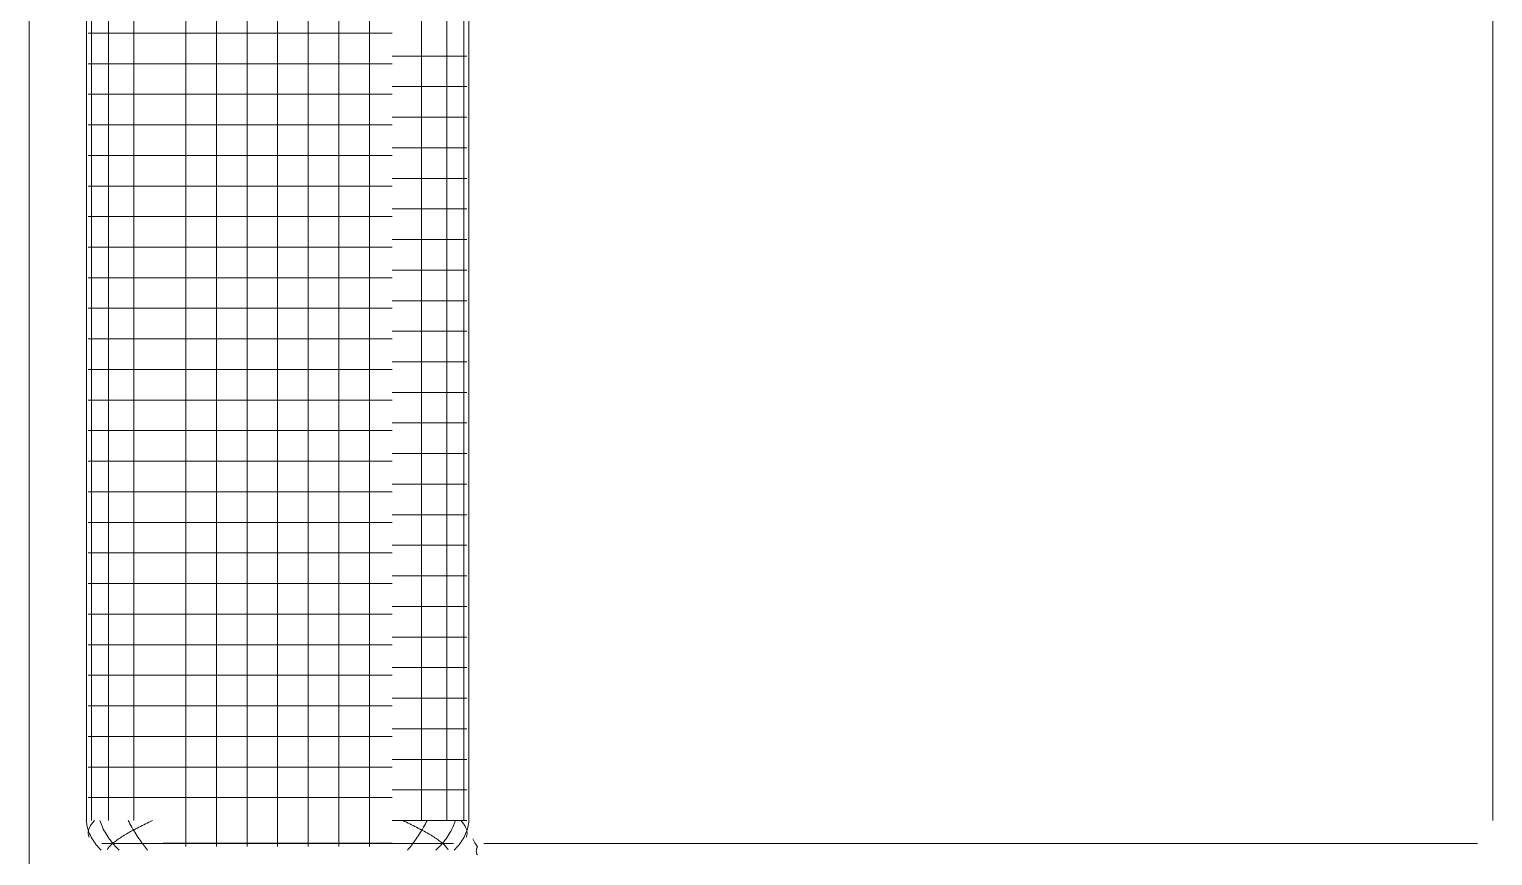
# Model space of a CAD drawing. Header units: millimetres. Extents: x 586.5 to 618.3, y 239.1 to 272.6.
# Drawn here: x 594.072 to 595.03, y 270.262 to 270.803 of the extents above; entities that cross this region are included whole.
import ezdxf

# ---------------------------------------------------------------- set-up
doc = ezdxf.new("R2010")
doc.units = ezdxf.units.MM
doc.header["$LTSCALE"] = 75
doc.layers.add('A Arquitetura LRZ', color=252, linetype='Continuous', lineweight=9)
doc.layers.add('A Mobiliário LRZ', color=253, linetype='Continuous', lineweight=9)

msp = doc.modelspace()

# ---------------------------------------------------------------- linework, layer by layer
at = {"layer": 'A Arquitetura LRZ'}
msp.add_line((594.07204, 263.6104), (594.07204, 271.4104), dxfattribs=at)
at = {"layer": 'A Mobiliário LRZ'}
for p, q in [((594.10954, 271.0354), (594.10954, 270.2854)), ((594.11267, 271.0354), (594.11267, 270.2854)), ((594.12378, 271.0354), (594.12378, 270.2854)), ((594.14053, 271.0354), (594.14053, 270.2854)), ((594.17454, 271.0354), (594.17454, 270.2854)), ((594.19454, 271.0354), (594.19454, 270.2854)), ((594.21454, 271.0354), (594.21454, 270.2854)), ((594.23454, 271.0354), (594.23454, 270.2854)), ((594.25454, 271.0354), (594.25454, 270.2854)), ((594.27454, 271.0354), (594.27454, 270.2854)), ((594.29454, 271.0354), (594.29454, 270.2854)), ((594.32856, 270.2854), (594.32856, 271.0354)), ((594.34531, 270.2854), (594.34531, 271.0354)), ((594.35642, 270.2854), (594.35642, 271.0354)), ((594.35954, 270.2854), (594.35954, 271.0354)), ((595.02954, 270.2854), (595.02954, 271.0354)), ((594.11068, 270.8004), (594.11574, 270.8004)), ((594.11574, 270.8004), (594.12378, 270.8004)), ((594.12378, 270.8004), (594.13425, 270.8004)), ((594.13425, 270.8004), (594.14645, 270.8004)), ((594.14645, 270.8004), (594.15954, 270.8004)), ((594.15954, 270.8004), (594.30954, 270.8004)), ((594.32264, 270.7854), (594.30954, 270.7854)), ((594.33483, 270.7854), (594.32264, 270.7854)), ((594.34531, 270.7854), (594.33483, 270.7854)), ((594.35335, 270.7854), (594.34531, 270.7854)), ((594.3584, 270.7854), (594.35335, 270.7854)), ((594.11068, 270.7804), (594.11574, 270.7804)), ((594.11574, 270.7804), (594.12378, 270.7804)), ((594.12378, 270.7804), (594.13425, 270.7804)), ((594.13425, 270.7804), (594.14645, 270.7804)), ((594.14645, 270.7804), (594.15954, 270.7804)), ((594.15954, 270.7804), (594.30954, 270.7804)), ((594.32264, 270.7654), (594.30954, 270.7654)), ((594.33483, 270.7654), (594.32264, 270.7654)), ((594.34531, 270.7654), (594.33483, 270.7654)), ((594.35335, 270.7654), (594.34531, 270.7654)), ((594.3584, 270.7654), (594.35335, 270.7654)), ((594.11068, 270.7604), (594.11574, 270.7604)), ((594.11574, 270.7604), (594.12378, 270.7604)), ((594.12378, 270.7604), (594.13425, 270.7604)), ((594.13425, 270.7604), (594.14645, 270.7604)), ((594.14645, 270.7604), (594.15954, 270.7604)), ((594.15954, 270.7604), (594.30954, 270.7604)), ((594.32264, 270.7454), (594.30954, 270.7454)), ((594.33483, 270.7454), (594.32264, 270.7454)), ((594.34531, 270.7454), (594.33483, 270.7454)), ((594.35335, 270.7454), (594.34531, 270.7454)), ((594.3584, 270.7454), (594.35335, 270.7454)), ((594.11068, 270.7404), (594.11574, 270.7404)), ((594.11574, 270.7404), (594.12378, 270.7404)), ((594.12378, 270.7404), (594.13425, 270.7404)), ((594.13425, 270.7404), (594.14645, 270.7404)), ((594.14645, 270.7404), (594.15954, 270.7404)), ((594.15954, 270.7404), (594.30954, 270.7404)), ((594.32264, 270.7254), (594.30954, 270.7254)), ((594.33483, 270.7254), (594.32264, 270.7254)), ((594.34531, 270.7254), (594.33483, 270.7254)), ((594.35335, 270.7254), (594.34531, 270.7254)), ((594.3584, 270.7254), (594.35335, 270.7254)), ((594.11068, 270.7204), (594.11574, 270.7204)), ((594.11574, 270.7204), (594.12378, 270.7204)), ((594.12378, 270.7204), (594.13425, 270.7204)), ((594.13425, 270.7204), (594.14645, 270.7204)), ((594.14645, 270.7204), (594.15954, 270.7204)), ((594.15954, 270.7204), (594.30954, 270.7204)), ((594.32264, 270.7054), (594.30954, 270.7054)), ((594.33483, 270.7054), (594.32264, 270.7054)), ((594.34531, 270.7054), (594.33483, 270.7054)), ((594.35335, 270.7054), (594.34531, 270.7054)), ((594.3584, 270.7054), (594.35335, 270.7054)), ((594.11068, 270.7004), (594.11574, 270.7004)), ((594.11574, 270.7004), (594.12378, 270.7004)), ((594.12378, 270.7004), (594.13425, 270.7004)), ((594.13425, 270.7004), (594.14645, 270.7004)), ((594.14645, 270.7004), (594.15954, 270.7004)), ((594.15954, 270.7004), (594.30954, 270.7004)), ((594.32264, 270.6854), (594.30954, 270.6854)), ((594.33483, 270.6854), (594.32264, 270.6854)), ((594.34531, 270.6854), (594.33483, 270.6854)), ((594.35335, 270.6854), (594.34531, 270.6854)), ((594.3584, 270.6854), (594.35335, 270.6854)), ((594.11068, 270.6804), (594.11574, 270.6804)), ((594.11574, 270.6804), (594.12378, 270.6804)), ((594.12378, 270.6804), (594.13425, 270.6804)), ((594.13425, 270.6804), (594.14645, 270.6804)), ((594.14645, 270.6804), (594.15954, 270.6804)), ((594.15954, 270.6804), (594.30954, 270.6804)), ((594.11068, 270.6604), (594.11574, 270.6604)), ((594.11574, 270.6604), (594.12378, 270.6604)), ((594.12378, 270.6604), (594.13425, 270.6604)), ((594.13425, 270.6604), (594.14645, 270.6604)), ((594.14645, 270.6604), (594.15954, 270.6604)), ((594.15954, 270.6604), (594.30954, 270.6604)), ((594.32264, 270.6654), (594.30954, 270.6654)), ((594.33483, 270.6654), (594.32264, 270.6654)), ((594.34531, 270.6654), (594.33483, 270.6654)), ((594.35335, 270.6654), (594.34531, 270.6654)), ((594.3584, 270.6654), (594.35335, 270.6654)), ((594.11068, 270.6404), (594.11574, 270.6404)), ((594.11574, 270.6404), (594.12378, 270.6404)), ((594.12378, 270.6404), (594.13425, 270.6404)), ((594.13425, 270.6404), (594.14645, 270.6404)), ((594.14645, 270.6404), (594.15954, 270.6404)), ((594.15954, 270.6404), (594.30954, 270.6404)), ((594.32264, 270.6454), (594.30954, 270.6454)), ((594.33483, 270.6454), (594.32264, 270.6454)), ((594.34531, 270.6454), (594.33483, 270.6454)), ((594.35335, 270.6454), (594.34531, 270.6454)), ((594.3584, 270.6454), (594.35335, 270.6454)), ((594.11068, 270.6204), (594.11574, 270.6204)), ((594.11574, 270.6204), (594.12378, 270.6204)), ((594.12378, 270.6204), (594.13425, 270.6204)), ((594.13425, 270.6204), (594.14645, 270.6204)), ((594.14645, 270.6204), (594.15954, 270.6204)), ((594.15954, 270.6204), (594.30954, 270.6204)), ((594.32264, 270.6254), (594.30954, 270.6254)), ((594.33483, 270.6254), (594.32264, 270.6254)), ((594.34531, 270.6254), (594.33483, 270.6254)), ((594.35335, 270.6254), (594.34531, 270.6254)), ((594.3584, 270.6254), (594.35335, 270.6254)), ((594.11068, 270.6004), (594.11574, 270.6004)), ((594.11574, 270.6004), (594.12378, 270.6004)), ((594.12378, 270.6004), (594.13425, 270.6004)), ((594.13425, 270.6004), (594.14645, 270.6004)), ((594.14645, 270.6004), (594.15954, 270.6004)), ((594.15954, 270.6004), (594.30954, 270.6004)), ((594.32264, 270.6054), (594.30954, 270.6054)), ((594.33483, 270.6054), (594.32264, 270.6054)), ((594.34531, 270.6054), (594.33483, 270.6054)), ((594.35335, 270.6054), (594.34531, 270.6054)), ((594.3584, 270.6054), (594.35335, 270.6054)), ((594.11068, 270.5804), (594.11574, 270.5804)), ((594.11574, 270.5804), (594.12378, 270.5804)), ((594.12378, 270.5804), (594.13425, 270.5804)), ((594.13425, 270.5804), (594.14645, 270.5804)), ((594.14645, 270.5804), (594.15954, 270.5804)), ((594.15954, 270.5804), (594.30954, 270.5804)), ((594.32264, 270.5854), (594.30954, 270.5854)), ((594.33483, 270.5854), (594.32264, 270.5854)), ((594.34531, 270.5854), (594.33483, 270.5854)), ((594.35335, 270.5854), (594.34531, 270.5854)), ((594.3584, 270.5854), (594.35335, 270.5854)), ((594.32264, 270.5654), (594.30954, 270.5654)), ((594.33483, 270.5654), (594.32264, 270.5654)), ((594.34531, 270.5654), (594.33483, 270.5654)), ((594.35335, 270.5654), (594.34531, 270.5654)), ((594.3584, 270.5654), (594.35335, 270.5654)), ((594.11068, 270.5604), (594.11574, 270.5604)), ((594.11574, 270.5604), (594.12378, 270.5604)), ((594.12378, 270.5604), (594.13425, 270.5604)), ((594.13425, 270.5604), (594.14645, 270.5604)), ((594.14645, 270.5604), (594.15954, 270.5604)), ((594.15954, 270.5604), (594.30954, 270.5604)), ((594.32264, 270.5454), (594.30954, 270.5454)), ((594.33483, 270.5454), (594.32264, 270.5454)), ((594.34531, 270.5454), (594.33483, 270.5454)), ((594.35335, 270.5454), (594.34531, 270.5454)), ((594.3584, 270.5454), (594.35335, 270.5454)), ((594.11068, 270.5404), (594.11574, 270.5404)), ((594.11574, 270.5404), (594.12378, 270.5404)), ((594.12378, 270.5404), (594.13425, 270.5404)), ((594.13425, 270.5404), (594.14645, 270.5404)), ((594.14645, 270.5404), (594.15954, 270.5404)), ((594.15954, 270.5404), (594.30954, 270.5404)), ((594.32264, 270.5254), (594.30954, 270.5254)), ((594.33483, 270.5254), (594.32264, 270.5254)), ((594.34531, 270.5254), (594.33483, 270.5254)), ((594.35335, 270.5254), (594.34531, 270.5254)), ((594.3584, 270.5254), (594.35335, 270.5254)), ((594.11068, 270.5204), (594.11574, 270.5204)), ((594.11574, 270.5204), (594.12378, 270.5204)), ((594.12378, 270.5204), (594.13425, 270.5204)), ((594.13425, 270.5204), (594.14645, 270.5204)), ((594.14645, 270.5204), (594.15954, 270.5204)), ((594.15954, 270.5204), (594.30954, 270.5204)), ((594.32264, 270.5054), (594.30954, 270.5054)), ((594.33483, 270.5054), (594.32264, 270.5054)), ((594.34531, 270.5054), (594.33483, 270.5054)), ((594.35335, 270.5054), (594.34531, 270.5054)), ((594.3584, 270.5054), (594.35335, 270.5054)), ((594.11068, 270.5004), (594.11574, 270.5004)), ((594.11574, 270.5004), (594.12378, 270.5004)), ((594.12378, 270.5004), (594.13425, 270.5004)), ((594.13425, 270.5004), (594.14645, 270.5004)), ((594.14645, 270.5004), (594.15954, 270.5004)), ((594.15954, 270.5004), (594.30954, 270.5004)), ((594.32264, 270.4854), (594.30954, 270.4854)), ((594.33483, 270.4854), (594.32264, 270.4854)), ((594.34531, 270.4854), (594.33483, 270.4854)), ((594.35335, 270.4854), (594.34531, 270.4854)), ((594.3584, 270.4854), (594.35335, 270.4854)), ((594.11068, 270.4804), (594.11574, 270.4804)), ((594.11574, 270.4804), (594.12378, 270.4804)), ((594.12378, 270.4804), (594.13425, 270.4804)), ((594.13425, 270.4804), (594.14645, 270.4804)), ((594.14645, 270.4804), (594.15954, 270.4804)), ((594.15954, 270.4804), (594.30954, 270.4804)), ((594.32264, 270.4654), (594.30954, 270.4654)), ((594.33483, 270.4654), (594.32264, 270.4654)), ((594.34531, 270.4654), (594.33483, 270.4654)), ((594.35335, 270.4654), (594.34531, 270.4654)), ((594.3584, 270.4654), (594.35335, 270.4654)), ((594.11068, 270.4604), (594.11574, 270.4604)), ((594.11574, 270.4604), (594.12378, 270.4604)), ((594.12378, 270.4604), (594.13425, 270.4604)), ((594.13425, 270.4604), (594.14645, 270.4604)), ((594.14645, 270.4604), (594.15954, 270.4604)), ((594.15954, 270.4604), (594.30954, 270.4604)), ((594.11068, 270.4404), (594.11574, 270.4404)), ((594.11574, 270.4404), (594.12378, 270.4404)), ((594.12378, 270.4404), (594.13425, 270.4404)), ((594.13425, 270.4404), (594.14645, 270.4404)), ((594.14645, 270.4404), (594.15954, 270.4404)), ((594.15954, 270.4404), (594.30954, 270.4404)), ((594.32264, 270.4454), (594.30954, 270.4454)), ((594.33483, 270.4454), (594.32264, 270.4454)), ((594.34531, 270.4454), (594.33483, 270.4454)), ((594.35335, 270.4454), (594.34531, 270.4454)), ((594.3584, 270.4454), (594.35335, 270.4454)), ((594.11068, 270.4204), (594.11574, 270.4204)), ((594.11574, 270.4204), (594.12378, 270.4204)), ((594.12378, 270.4204), (594.13425, 270.4204)), ((594.13425, 270.4204), (594.14645, 270.4204)), ((594.14645, 270.4204), (594.15954, 270.4204)), ((594.15954, 270.4204), (594.30954, 270.4204)), ((594.32264, 270.4254), (594.30954, 270.4254)), ((594.33483, 270.4254), (594.32264, 270.4254)), ((594.34531, 270.4254), (594.33483, 270.4254)), ((594.35335, 270.4254), (594.34531, 270.4254)), ((594.3584, 270.4254), (594.35335, 270.4254)), ((594.11068, 270.4004), (594.11574, 270.4004)), ((594.11574, 270.4004), (594.12378, 270.4004)), ((594.12378, 270.4004), (594.13425, 270.4004)), ((594.13425, 270.4004), (594.14645, 270.4004)), ((594.14645, 270.4004), (594.15954, 270.4004)), ((594.15954, 270.4004), (594.30954, 270.4004)), ((594.32264, 270.4054), (594.30954, 270.4054)), ((594.33483, 270.4054), (594.32264, 270.4054)), ((594.34531, 270.4054), (594.33483, 270.4054)), ((594.35335, 270.4054), (594.34531, 270.4054)), ((594.3584, 270.4054), (594.35335, 270.4054)), ((594.11068, 270.3804), (594.11574, 270.3804)), ((594.11574, 270.3804), (594.12378, 270.3804)), ((594.12378, 270.3804), (594.13425, 270.3804)), ((594.13425, 270.3804), (594.14645, 270.3804)), ((594.14645, 270.3804), (594.15954, 270.3804)), ((594.15954, 270.3804), (594.30954, 270.3804)), ((594.32264, 270.3854), (594.30954, 270.3854)), ((594.33483, 270.3854), (594.32264, 270.3854)), ((594.34531, 270.3854), (594.33483, 270.3854)), ((594.35335, 270.3854), (594.34531, 270.3854)), ((594.3584, 270.3854), (594.35335, 270.3854)), ((594.11068, 270.3604), (594.11574, 270.3604)), ((594.11574, 270.3604), (594.12378, 270.3604)), ((594.12378, 270.3604), (594.13425, 270.3604)), ((594.13425, 270.3604), (594.14645, 270.3604)), ((594.14645, 270.3604), (594.15954, 270.3604)), ((594.15954, 270.3604), (594.30954, 270.3604)), ((594.32264, 270.3654), (594.30954, 270.3654)), ((594.33483, 270.3654), (594.32264, 270.3654)), ((594.34531, 270.3654), (594.33483, 270.3654)), ((594.35335, 270.3654), (594.34531, 270.3654)), ((594.3584, 270.3654), (594.35335, 270.3654)), ((594.32264, 270.3454), (594.30954, 270.3454)), ((594.33483, 270.3454), (594.32264, 270.3454)), ((594.34531, 270.3454), (594.33483, 270.3454)), ((594.35335, 270.3454), (594.34531, 270.3454)), ((594.3584, 270.3454), (594.35335, 270.3454)), ((594.11068, 270.3404), (594.11574, 270.3404)), ((594.11574, 270.3404), (594.12378, 270.3404)), ((594.12378, 270.3404), (594.13425, 270.3404)), ((594.13425, 270.3404), (594.14645, 270.3404)), ((594.14645, 270.3404), (594.15954, 270.3404)), ((594.15954, 270.3404), (594.30954, 270.3404)), ((594.32264, 270.3254), (594.30954, 270.3254)), ((594.33483, 270.3254), (594.32264, 270.3254)), ((594.34531, 270.3254), (594.33483, 270.3254)), ((594.35335, 270.3254), (594.34531, 270.3254)), ((594.3584, 270.3254), (594.35335, 270.3254)), ((594.11068, 270.3204), (594.11574, 270.3204)), ((594.11574, 270.3204), (594.12378, 270.3204)), ((594.12378, 270.3204), (594.13425, 270.3204)), ((594.13425, 270.3204), (594.14645, 270.3204)), ((594.14645, 270.3204), (594.15954, 270.3204)), ((594.15954, 270.3204), (594.30954, 270.3204)), ((594.32264, 270.3054), (594.30954, 270.3054)), ((594.33483, 270.3054), (594.32264, 270.3054)), ((594.34531, 270.3054), (594.33483, 270.3054)), ((594.35335, 270.3054), (594.34531, 270.3054)), ((594.3584, 270.3054), (594.35335, 270.3054)), ((594.11068, 270.3004), (594.11574, 270.3004)), ((594.11574, 270.3004), (594.12378, 270.3004)), ((594.12378, 270.3004), (594.13425, 270.3004)), ((594.13425, 270.3004), (594.14645, 270.3004)), ((594.14645, 270.3004), (594.15954, 270.3004)), ((594.15954, 270.3004), (594.30954, 270.3004)), ((594.10935, 270.2854), (594.10946, 270.28429)), ((594.10946, 270.28429), (594.10961, 270.28317)), ((594.10961, 270.28317), (594.10981, 270.28206)), ((594.11254, 270.28276), (594.11291, 270.28329)), ((594.11291, 270.28329), (594.11332, 270.28382)), ((594.11332, 270.28382), (594.11375, 270.28435)), ((594.11375, 270.28435), (594.11422, 270.28488)), ((594.11422, 270.28488), (594.11472, 270.2854)), ((594.1182, 270.2854), (594.11858, 270.28429)), ((594.11858, 270.28429), (594.119, 270.28317)), ((594.119, 270.28317), (594.11945, 270.28206)), ((594.13675, 270.2854), (594.13731, 270.28429)), ((594.13731, 270.28429), (594.1379, 270.28317)), ((594.1379, 270.28317), (594.13851, 270.28206)), ((594.14699, 270.28267), (594.14809, 270.28321)), ((594.14809, 270.28321), (594.1492, 270.28376)), ((594.1492, 270.28376), (594.15033, 270.28431)), ((594.15033, 270.28431), (594.15146, 270.28486)), ((594.15146, 270.28486), (594.15259, 270.2854)), ((594.17454, 270.27521), (594.17454, 270.2854)), ((594.19454, 270.27521), (594.19454, 270.2854)), ((594.21454, 270.27521), (594.21454, 270.2854)), ((594.23454, 270.27521), (594.23454, 270.2854)), ((594.25454, 270.27521), (594.25454, 270.2854)), ((594.27454, 270.27521), (594.27454, 270.2854)), ((594.29454, 270.27521), (594.29454, 270.2854)), ((594.32264, 270.2854), (594.30954, 270.2854)), ((594.31763, 270.28486), (594.3165, 270.2854)), ((594.31876, 270.28431), (594.31763, 270.28486)), ((594.31988, 270.28376), (594.31876, 270.28431)), ((594.321, 270.28321), (594.31988, 270.28376)), ((594.3221, 270.28267), (594.321, 270.28321)), ((594.33483, 270.2854), (594.32264, 270.2854)), ((594.33058, 270.28206), (594.33119, 270.28317)), ((594.33119, 270.28317), (594.33177, 270.28429)), ((594.33177, 270.28429), (594.33234, 270.2854)), ((594.34531, 270.2854), (594.33483, 270.2854)), ((594.35335, 270.2854), (594.34531, 270.2854)), ((594.34963, 270.28206), (594.35009, 270.28317)), ((594.35009, 270.28317), (594.35051, 270.28429)), ((594.35051, 270.28429), (594.35089, 270.2854)), ((594.3584, 270.2854), (594.35335, 270.2854)), ((594.35487, 270.28488), (594.35437, 270.2854)), ((594.35533, 270.28435), (594.35487, 270.28488)), ((594.35577, 270.28382), (594.35533, 270.28435)), ((594.35618, 270.28329), (594.35577, 270.28382)), ((594.35655, 270.28276), (594.35618, 270.28329)), ((594.35928, 270.28206), (594.35948, 270.28317)), ((594.35948, 270.28317), (594.35963, 270.28429)), ((594.35963, 270.28429), (594.35973, 270.2854)), ((594.10981, 270.28206), (594.11006, 270.28096)), ((594.11006, 270.28096), (594.11036, 270.27986)), ((594.11036, 270.27986), (594.11071, 270.27877)), ((594.11061, 270.27707), (594.11062, 270.27758)), ((594.11064, 270.27656), (594.11061, 270.27707)), ((594.11062, 270.27758), (594.11066, 270.27809)), ((594.1107, 270.27606), (594.11064, 270.27656)), ((594.11066, 270.27809), (594.11074, 270.2786)), ((594.11079, 270.27556), (594.1107, 270.27606)), ((594.11071, 270.27877), (594.1111, 270.27769)), ((594.11074, 270.2786), (594.11085, 270.27911)), ((594.11092, 270.27507), (594.11079, 270.27556)), ((594.11085, 270.27911), (594.11099, 270.27963)), ((594.11108, 270.27458), (594.11092, 270.27507)), ((594.11099, 270.27963), (594.11116, 270.28015)), ((594.1111, 270.27769), (594.11154, 270.27662)), ((594.11116, 270.28015), (594.11137, 270.28067)), ((594.11137, 270.28067), (594.11161, 270.28119)), ((594.11154, 270.27662), (594.11203, 270.27556)), ((594.11161, 270.28119), (594.11189, 270.28171)), ((594.11189, 270.28171), (594.1122, 270.28224)), ((594.11203, 270.27556), (594.11256, 270.27452)), ((594.1122, 270.28224), (594.11254, 270.28276)), ((594.11256, 270.27452), (594.11313, 270.27349)), ((594.11945, 270.28206), (594.11995, 270.28096)), ((594.11995, 270.28096), (594.12048, 270.27986)), ((594.12048, 270.27986), (594.12105, 270.27877)), ((594.12105, 270.27877), (594.12165, 270.27769)), ((594.12165, 270.27769), (594.12228, 270.27662)), ((594.12228, 270.27662), (594.12295, 270.27556)), ((594.12295, 270.27556), (594.12364, 270.27452)), ((594.12364, 270.27452), (594.12437, 270.27349)), ((594.13017, 270.27319), (594.1309, 270.27369)), ((594.1309, 270.27369), (594.13166, 270.27419)), ((594.13166, 270.27419), (594.13245, 270.2747)), ((594.13245, 270.2747), (594.13327, 270.27521)), ((594.13327, 270.27521), (594.13411, 270.27572)), ((594.13411, 270.27572), (594.13497, 270.27624)), ((594.13497, 270.27624), (594.13587, 270.27676)), ((594.13587, 270.27676), (594.13678, 270.27729)), ((594.13678, 270.27729), (594.13772, 270.27782)), ((594.13772, 270.27782), (594.13868, 270.27835)), ((594.13851, 270.28206), (594.13913, 270.28096)), ((594.13868, 270.27835), (594.13965, 270.27888)), ((594.13913, 270.28096), (594.13977, 270.27986)), ((594.13965, 270.27888), (594.14065, 270.27942)), ((594.13977, 270.27986), (594.14042, 270.27877)), ((594.14042, 270.27877), (594.14109, 270.27769)), ((594.14065, 270.27942), (594.14167, 270.27995)), ((594.14109, 270.27769), (594.14177, 270.27662)), ((594.14167, 270.27995), (594.1427, 270.28049)), ((594.14177, 270.27662), (594.14246, 270.27556)), ((594.14246, 270.27556), (594.14316, 270.27452)), ((594.1427, 270.28049), (594.14375, 270.28103)), ((594.14316, 270.27452), (594.14386, 270.27349)), ((594.14375, 270.28103), (594.14482, 270.28158)), ((594.14482, 270.28158), (594.1459, 270.28212)), ((594.1459, 270.28212), (594.14699, 270.28267)), ((594.17454, 270.26835), (594.17454, 270.27521)), ((594.19454, 270.26835), (594.19454, 270.27521)), ((594.21454, 270.26835), (594.21454, 270.27521)), ((594.23454, 270.26835), (594.23454, 270.27521)), ((594.25454, 270.26835), (594.25454, 270.27521)), ((594.27454, 270.26835), (594.27454, 270.27521)), ((594.29454, 270.26835), (594.29454, 270.27521)), ((594.32319, 270.28212), (594.3221, 270.28267)), ((594.32427, 270.28158), (594.32319, 270.28212)), ((594.32533, 270.28103), (594.32427, 270.28158)), ((594.32523, 270.27349), (594.32593, 270.27452)), ((594.32638, 270.28049), (594.32533, 270.28103)), ((594.32593, 270.27452), (594.32663, 270.27556)), ((594.32742, 270.27995), (594.32638, 270.28049)), ((594.32663, 270.27556), (594.32732, 270.27662)), ((594.32732, 270.27662), (594.328, 270.27769)), ((594.32843, 270.27942), (594.32742, 270.27995)), ((594.328, 270.27769), (594.32866, 270.27877)), ((594.32943, 270.27888), (594.32843, 270.27942)), ((594.32866, 270.27877), (594.32932, 270.27986)), ((594.32932, 270.27986), (594.32996, 270.28096)), ((594.33041, 270.27835), (594.32943, 270.27888)), ((594.32996, 270.28096), (594.33058, 270.28206)), ((594.33137, 270.27782), (594.33041, 270.27835)), ((594.33231, 270.27729), (594.33137, 270.27782)), ((594.33322, 270.27676), (594.33231, 270.27729)), ((594.33411, 270.27624), (594.33322, 270.27676)), ((594.33498, 270.27572), (594.33411, 270.27624)), ((594.33582, 270.27521), (594.33498, 270.27572)), ((594.33663, 270.2747), (594.33582, 270.27521)), ((594.33742, 270.27419), (594.33663, 270.2747)), ((594.33818, 270.27369), (594.33742, 270.27419)), ((594.33891, 270.27319), (594.33818, 270.27369)), ((594.34472, 270.27349), (594.34544, 270.27452)), ((594.34544, 270.27452), (594.34614, 270.27556)), ((594.34614, 270.27556), (594.3468, 270.27662)), ((594.3468, 270.27662), (594.34744, 270.27769)), ((594.34744, 270.27769), (594.34804, 270.27877)), ((594.34804, 270.27877), (594.34861, 270.27986)), ((594.34861, 270.27986), (594.34914, 270.28096)), ((594.34914, 270.28096), (594.34963, 270.28206)), ((594.35595, 270.27349), (594.35653, 270.27452)), ((594.35653, 270.27452), (594.35706, 270.27556)), ((594.35689, 270.28224), (594.35655, 270.28276)), ((594.3572, 270.28171), (594.35689, 270.28224)), ((594.35706, 270.27556), (594.35754, 270.27662)), ((594.35747, 270.28119), (594.3572, 270.28171)), ((594.35772, 270.28067), (594.35747, 270.28119)), ((594.35754, 270.27662), (594.35798, 270.27769)), ((594.35792, 270.28015), (594.35772, 270.28067)), ((594.3581, 270.27963), (594.35792, 270.28015)), ((594.35798, 270.27769), (594.35838, 270.27877)), ((594.35801, 270.27458), (594.35817, 270.27507)), ((594.35824, 270.27911), (594.3581, 270.27963)), ((594.35817, 270.27507), (594.35829, 270.27556)), ((594.35835, 270.2786), (594.35824, 270.27911)), ((594.35829, 270.27556), (594.35839, 270.27606)), ((594.35842, 270.27809), (594.35835, 270.2786)), ((594.35838, 270.27877), (594.35873, 270.27986)), ((594.35839, 270.27606), (594.35845, 270.27656)), ((594.35847, 270.27758), (594.35842, 270.27809)), ((594.35845, 270.27656), (594.35847, 270.27707)), ((594.35847, 270.27707), (594.35847, 270.27758)), ((594.35873, 270.27986), (594.35903, 270.28096)), ((594.35903, 270.28096), (594.35928, 270.28206)), ((594.11313, 270.27349), (594.11375, 270.27248)), ((594.11375, 270.27248), (594.11441, 270.27149)), ((594.11441, 270.27149), (594.1151, 270.27053)), ((594.1151, 270.27053), (594.11584, 270.26958)), ((594.11584, 270.26958), (594.11661, 270.26866)), ((594.11661, 270.26866), (594.11741, 270.26776)), ((594.11741, 270.26776), (594.11825, 270.26689)), ((594.11825, 270.26689), (594.11912, 270.26605)), ((594.11955, 270.2704), (594.11954, 270.2704)), ((594.1196, 270.2704), (594.11955, 270.2704)), ((594.11971, 270.2704), (594.1196, 270.2704)), ((594.11989, 270.2704), (594.11971, 270.2704)), ((594.12013, 270.2704), (594.11989, 270.2704)), ((594.12043, 270.2704), (594.12013, 270.2704)), ((594.12079, 270.2704), (594.12043, 270.2704)), ((594.12122, 270.2704), (594.12079, 270.2704)), ((594.12171, 270.2704), (594.12122, 270.2704)), ((594.12226, 270.2704), (594.12171, 270.2704)), ((594.12287, 270.2704), (594.12226, 270.2704)), ((594.12354, 270.2704), (594.12287, 270.2704)), ((594.123, 270.26633), (594.12324, 270.26674)), ((594.12324, 270.26674), (594.12352, 270.26716)), ((594.12352, 270.26716), (594.12383, 270.26759)), ((594.12427, 270.2704), (594.12354, 270.2704)), ((594.12383, 270.26759), (594.12418, 270.26803)), ((594.12418, 270.26803), (594.12456, 270.26847)), ((594.12505, 270.2704), (594.12427, 270.2704)), ((594.12437, 270.27349), (594.12512, 270.27248)), ((594.12456, 270.26847), (594.12498, 270.26892)), ((594.12498, 270.26892), (594.12542, 270.26937)), ((594.12588, 270.2704), (594.12505, 270.2704)), ((594.12512, 270.27248), (594.12589, 270.27149)), ((594.12542, 270.26937), (594.12591, 270.26983)), ((594.12678, 270.2704), (594.12588, 270.2704)), ((594.12589, 270.27149), (594.12669, 270.27053)), ((594.12591, 270.26983), (594.12642, 270.27029)), ((594.12642, 270.27029), (594.12697, 270.27076)), ((594.12669, 270.27053), (594.12751, 270.26958)), ((594.12772, 270.2704), (594.12678, 270.2704)), ((594.12697, 270.27076), (594.12755, 270.27124)), ((594.12751, 270.26958), (594.12835, 270.26866)), ((594.12755, 270.27124), (594.12816, 270.27172)), ((594.12871, 270.2704), (594.12772, 270.2704)), ((594.12816, 270.27172), (594.1288, 270.2722)), ((594.12835, 270.26866), (594.1292, 270.26776)), ((594.12976, 270.2704), (594.12871, 270.2704)), ((594.1288, 270.2722), (594.12947, 270.27269)), ((594.1292, 270.26776), (594.13007, 270.26689)), ((594.12947, 270.27269), (594.13017, 270.27319)), ((594.13085, 270.2704), (594.12976, 270.2704)), ((594.13007, 270.26689), (594.13096, 270.26605)), ((594.13199, 270.2704), (594.13085, 270.2704)), ((594.13317, 270.2704), (594.13199, 270.2704)), ((594.13439, 270.2704), (594.13317, 270.2704)), ((594.13566, 270.2704), (594.13439, 270.2704)), ((594.13696, 270.2704), (594.13566, 270.2704)), ((594.1383, 270.2704), (594.13696, 270.2704)), ((594.13967, 270.2704), (594.1383, 270.2704)), ((594.14107, 270.2704), (594.13967, 270.2704)), ((594.14251, 270.2704), (594.14107, 270.2704)), ((594.14397, 270.2704), (594.14251, 270.2704)), ((594.14386, 270.27349), (594.14457, 270.27248)), ((594.14545, 270.2704), (594.14397, 270.2704)), ((594.14457, 270.27248), (594.14528, 270.27149)), ((594.14528, 270.27149), (594.14599, 270.27053)), ((594.14696, 270.2704), (594.14545, 270.2704)), ((594.14599, 270.27053), (594.1467, 270.26958)), ((594.1467, 270.26958), (594.14741, 270.26866)), ((594.14849, 270.2704), (594.14696, 270.2704)), ((594.14741, 270.26866), (594.14811, 270.26776)), ((594.14811, 270.26776), (594.14881, 270.26689)), ((594.15004, 270.2704), (594.14849, 270.2704)), ((594.14881, 270.26689), (594.1495, 270.26605)), ((594.1516, 270.2704), (594.15004, 270.2704)), ((594.15317, 270.2704), (594.1516, 270.2704)), ((594.15475, 270.2704), (594.15317, 270.2704)), ((594.15635, 270.2704), (594.15475, 270.2704)), ((594.15794, 270.2704), (594.15635, 270.2704)), ((594.15954, 270.2704), (594.15794, 270.2704)), ((594.15954, 270.27053), (594.30954, 270.27053)), ((594.30954, 270.2704), (594.15954, 270.2704)), ((594.30998, 270.2704), (594.30954, 270.2704)), ((594.31157, 270.2704), (594.30998, 270.2704)), ((594.31317, 270.2704), (594.31157, 270.2704)), ((594.31476, 270.2704), (594.31317, 270.2704)), ((594.31634, 270.2704), (594.31476, 270.2704)), ((594.31791, 270.2704), (594.31634, 270.2704)), ((594.31947, 270.2704), (594.31791, 270.2704)), ((594.32101, 270.2704), (594.31947, 270.2704)), ((594.31958, 270.26605), (594.32027, 270.26689)), ((594.32027, 270.26689), (594.32097, 270.26776)), ((594.32097, 270.26776), (594.32168, 270.26866)), ((594.32254, 270.2704), (594.32101, 270.2704)), ((594.32168, 270.26866), (594.32239, 270.26958)), ((594.32239, 270.26958), (594.3231, 270.27053)), ((594.32404, 270.2704), (594.32254, 270.2704)), ((594.3231, 270.27053), (594.32381, 270.27149)), ((594.32381, 270.27149), (594.32452, 270.27248)), ((594.32552, 270.2704), (594.32404, 270.2704)), ((594.32452, 270.27248), (594.32523, 270.27349)), ((594.32697, 270.2704), (594.32552, 270.2704)), ((594.3284, 270.2704), (594.32697, 270.2704)), ((594.32979, 270.2704), (594.3284, 270.2704)), ((594.33116, 270.2704), (594.32979, 270.2704)), ((594.33248, 270.2704), (594.33116, 270.2704)), ((594.33378, 270.2704), (594.33248, 270.2704)), ((594.33503, 270.2704), (594.33378, 270.2704)), ((594.33624, 270.2704), (594.33503, 270.2704)), ((594.33741, 270.2704), (594.33624, 270.2704)), ((594.33854, 270.2704), (594.33741, 270.2704)), ((594.33813, 270.26605), (594.33901, 270.26689)), ((594.33962, 270.2704), (594.33854, 270.2704)), ((594.33962, 270.27269), (594.33891, 270.27319)), ((594.33901, 270.26689), (594.33989, 270.26776)), ((594.34029, 270.2722), (594.33962, 270.27269)), ((594.34065, 270.2704), (594.33962, 270.2704)), ((594.33989, 270.26776), (594.34074, 270.26866)), ((594.34093, 270.27172), (594.34029, 270.2722)), ((594.34163, 270.2704), (594.34065, 270.2704)), ((594.34074, 270.26866), (594.34158, 270.26958)), ((594.34154, 270.27124), (594.34093, 270.27172)), ((594.34212, 270.27076), (594.34154, 270.27124)), ((594.34158, 270.26958), (594.3424, 270.27053)), ((594.34256, 270.2704), (594.34163, 270.2704)), ((594.34267, 270.27029), (594.34212, 270.27076)), ((594.3424, 270.27053), (594.34319, 270.27149)), ((594.34343, 270.2704), (594.34256, 270.2704)), ((594.34318, 270.26983), (594.34267, 270.27029)), ((594.34366, 270.26937), (594.34318, 270.26983)), ((594.34319, 270.27149), (594.34397, 270.27248)), ((594.34426, 270.2704), (594.34343, 270.2704)), ((594.34411, 270.26892), (594.34366, 270.26937)), ((594.34397, 270.27248), (594.34472, 270.27349)), ((594.34452, 270.26847), (594.34411, 270.26892)), ((594.34502, 270.2704), (594.34426, 270.2704)), ((594.34491, 270.26803), (594.34452, 270.26847)), ((594.34525, 270.26759), (594.34491, 270.26803)), ((594.34573, 270.2704), (594.34502, 270.2704)), ((594.34557, 270.26716), (594.34525, 270.26759)), ((594.34584, 270.26674), (594.34557, 270.26716)), ((594.34639, 270.2704), (594.34573, 270.2704)), ((594.34609, 270.26633), (594.34584, 270.26674)), ((594.34698, 270.2704), (594.34639, 270.2704)), ((594.34751, 270.2704), (594.34698, 270.2704)), ((594.34799, 270.2704), (594.34751, 270.2704)), ((594.3484, 270.2704), (594.34799, 270.2704)), ((594.34875, 270.2704), (594.3484, 270.2704)), ((594.34903, 270.2704), (594.34875, 270.2704)), ((594.34926, 270.2704), (594.34903, 270.2704)), ((594.34942, 270.2704), (594.34926, 270.2704)), ((594.34951, 270.2704), (594.34942, 270.2704)), ((594.34954, 270.2704), (594.34951, 270.2704)), ((594.34997, 270.26605), (594.35084, 270.26689)), ((594.35084, 270.26689), (594.35167, 270.26776)), ((594.35167, 270.26776), (594.35248, 270.26866)), ((594.35248, 270.26866), (594.35325, 270.26958)), ((594.35325, 270.26958), (594.35398, 270.27053)), ((594.35398, 270.27053), (594.35468, 270.27149)), ((594.35468, 270.27149), (594.35534, 270.27248)), ((594.35534, 270.27248), (594.35595, 270.27349)), ((594.36956, 270.2704), (594.36954, 270.2704)), ((594.36961, 270.2704), (594.36956, 270.2704)), ((594.36967, 270.2704), (594.36961, 270.2704)), ((594.36976, 270.2704), (594.36967, 270.2704)), ((594.36988, 270.2704), (594.36976, 270.2704)), ((594.37001, 270.2704), (594.36988, 270.2704)), ((594.37017, 270.2704), (594.37001, 270.2704)), ((594.37036, 270.2704), (594.37017, 270.2704)), ((594.37056, 270.2704), (594.37036, 270.2704)), ((594.37079, 270.2704), (594.37056, 270.2704)), ((594.37104, 270.2704), (594.37079, 270.2704)), ((594.37131, 270.2704), (594.37104, 270.2704)), ((594.37161, 270.2704), (594.37131, 270.2704)), ((594.37192, 270.2704), (594.37161, 270.2704)), ((594.37226, 270.2704), (594.37192, 270.2704)), ((594.37261, 270.2704), (594.37226, 270.2704)), ((594.37298, 270.2704), (594.37261, 270.2704)), ((594.37337, 270.2704), (594.37298, 270.2704)), ((594.37378, 270.2704), (594.37337, 270.2704)), ((594.37421, 270.2704), (594.37378, 270.2704)), ((594.37465, 270.2704), (594.37421, 270.2704)), ((594.37511, 270.2704), (594.37465, 270.2704)), ((594.37559, 270.2704), (594.37511, 270.2704)), ((594.37607, 270.2704), (594.37559, 270.2704)), ((594.37658, 270.2704), (594.37607, 270.2704)), ((594.37709, 270.2704), (594.37658, 270.2704)), ((594.37762, 270.2704), (594.37709, 270.2704)), ((594.37815, 270.2704), (594.37762, 270.2704)), ((594.3787, 270.2704), (594.37815, 270.2704)), ((594.37926, 270.2704), (594.3787, 270.2704)), ((594.37982, 270.2704), (594.37926, 270.2704)), ((594.3804, 270.2704), (594.37982, 270.2704)), ((594.38098, 270.2704), (594.3804, 270.2704)), ((594.38156, 270.2704), (594.38098, 270.2704)), ((594.38215, 270.2704), (594.38156, 270.2704)), ((594.38275, 270.2704), (594.38215, 270.2704)), ((594.38334, 270.2704), (594.38275, 270.2704)), ((594.38394, 270.2704), (594.38334, 270.2704)), ((594.38454, 270.2704), (594.38394, 270.2704)), ((594.97954, 270.2704), (594.38454, 270.2704)), ((594.97998, 270.2704), (594.97954, 270.2704)), ((594.98157, 270.2704), (594.97998, 270.2704)), ((594.98317, 270.2704), (594.98157, 270.2704)), ((594.98476, 270.2704), (594.98317, 270.2704)), ((594.98634, 270.2704), (594.98476, 270.2704)), ((594.98791, 270.2704), (594.98634, 270.2704)), ((594.98947, 270.2704), (594.98791, 270.2704)), ((594.99101, 270.2704), (594.98947, 270.2704)), ((594.99254, 270.2704), (594.99101, 270.2704)), ((594.99404, 270.2704), (594.99254, 270.2704)), ((594.99552, 270.2704), (594.99404, 270.2704)), ((594.99697, 270.2704), (594.99552, 270.2704)), ((594.9984, 270.2704), (594.99697, 270.2704)), ((594.99979, 270.2704), (594.9984, 270.2704)), ((595.00116, 270.2704), (594.99979, 270.2704)), ((595.00248, 270.2704), (595.00116, 270.2704)), ((595.00378, 270.2704), (595.00248, 270.2704)), ((595.00503, 270.2704), (595.00378, 270.2704)), ((595.00624, 270.2704), (595.00503, 270.2704)), ((595.00741, 270.2704), (595.00624, 270.2704)), ((595.00854, 270.2704), (595.00741, 270.2704)), ((595.00962, 270.2704), (595.00854, 270.2704)), ((595.01065, 270.2704), (595.00962, 270.2704)), ((595.01163, 270.2704), (595.01065, 270.2704)), ((595.01256, 270.2704), (595.01163, 270.2704)), ((595.01343, 270.2704), (595.01256, 270.2704)), ((595.01426, 270.2704), (595.01343, 270.2704)), ((595.01502, 270.2704), (595.01426, 270.2704)), ((595.01573, 270.2704), (595.01502, 270.2704)), ((595.01639, 270.2704), (595.01573, 270.2704)), ((595.01698, 270.2704), (595.01639, 270.2704)), ((595.01751, 270.2704), (595.01698, 270.2704)), ((595.01799, 270.2704), (595.01751, 270.2704)), ((595.0184, 270.2704), (595.01799, 270.2704)), ((595.01875, 270.2704), (595.0184, 270.2704)), ((595.01903, 270.2704), (595.01875, 270.2704)), ((595.01926, 270.2704), (595.01903, 270.2704)), ((595.01942, 270.2704), (595.01926, 270.2704)), ((595.01951, 270.2704), (595.01942, 270.2704)), ((595.01954, 270.2704), (595.01951, 270.2704))]:
    msp.add_line(p, q, dxfattribs=at)
for centre, radius, start, end in [((594.38788, 270.2854), 0.02833, 204.77101, 217.15651), ((594.36954, 270.2654), 0.005, 150, 180), ((594.36954, 270.2654), 0.005, 180, 210)]:
    msp.add_arc(centre, radius, start, end, dxfattribs=at)

doc.saveas('drawing.dxf')
